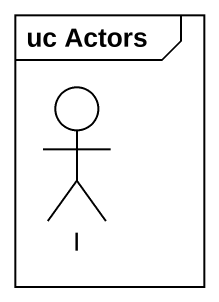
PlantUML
@startuml
mainframe uc Actors
actor I
@enduml
